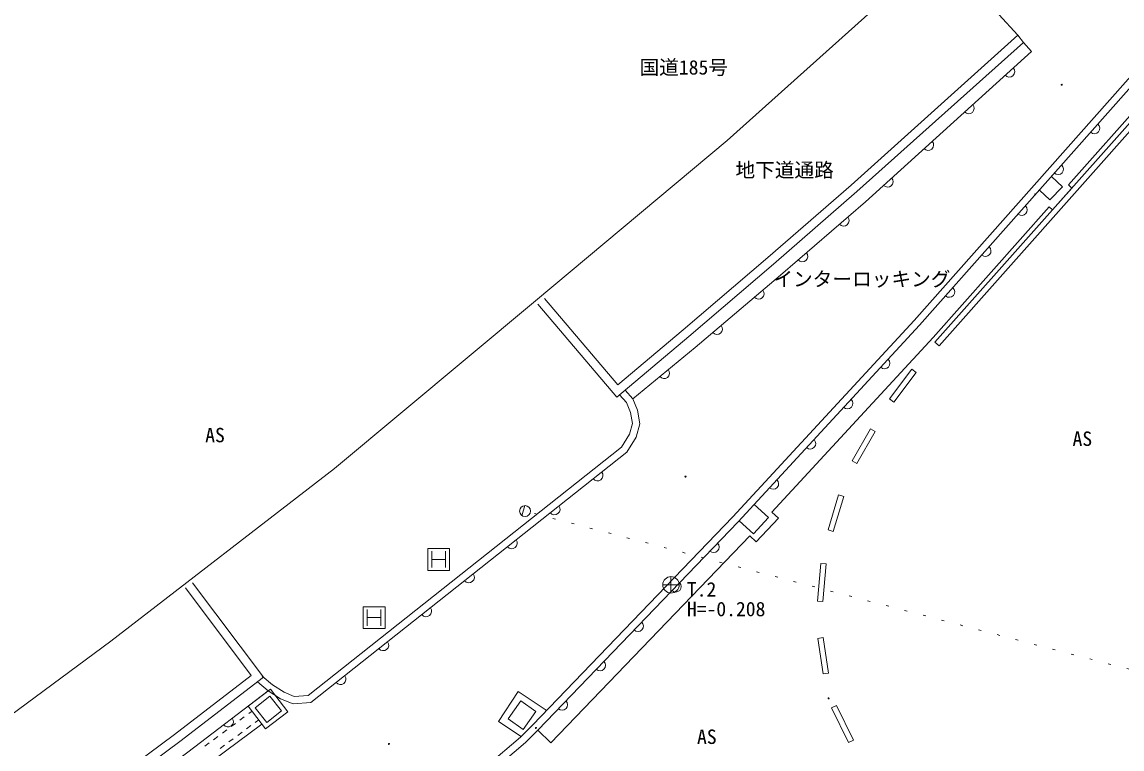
# Model space of a CAD drawing. Units: millimetres on the paper, with parts at other scales. Extents: x -4217 to 649, y -3995 to 278.
# Drawn here: x -327.4 to -226.8, y -686.9 to -620.4 of the extents above; entities that cross this region are included whole.
import ezdxf
from ezdxf.enums import TextEntityAlignment as Align

# ---------------------------------------------------------------- set-up
doc = ezdxf.new("R2010")
doc.units = ezdxf.units.MM
doc.linetypes.add('DOTTED', pattern=[1.75, 0.25, -1.5])
for name, color, linetype, lineweight in [('0-1_S-BGD', 134, 'Continuous', 18), ('0-3_S-BMK-SRVR', 2, 'Continuous', 18), ('0-9_標高点', 134, 'Continuous', 18), ('0-C_S-BGD', 134, 'Continuous', 18), ('0-E_S-BGD', 134, 'Continuous', 18), ('0-F_S-BGD', 134, 'Continuous', 18), ('1-1_S-BGD', 134, 'Continuous', 18)]:
    doc.layers.add(name, color=color, linetype=linetype, lineweight=lineweight)
doc.styles.add('ＭＳ ゴシック', font='')
doc.styles.get('ＭＳ ゴシック').set_extended_font_data('MS Gothic')

msp = doc.modelspace()

# ---------------------------------------------------------------- linework, layer by layer
at = {"layer": '0-1_S-BGD'}
for p, q in [((-191.982, -590.559), (-231.68, -635.324)), ((-243.89, -649.701), (-208.697, -610.101)), ((-243.517, -650.033), (-208.323, -610.433)), ((-233.228, -634.558), (-232.234, -635.514)), ((-231.68, -635.324), (-231.36, -635.611)), ((-234.697, -636.215), (-234.77, -636.15)), ((-243.89, -649.701), (-243.517, -650.033)), ((-248.047, -654.904), (-246.01, -652.171)), ((-247.646, -655.203), (-245.609, -652.47)), ((-246.01, -652.171), (-245.609, -652.47)), ((-248.047, -654.904), (-247.646, -655.203)), ((-251.464, -660.557), (-249.784, -657.634)), ((-251.03, -660.807), (-249.35, -657.883)), ((-249.784, -657.634), (-249.35, -657.883)), ((-251.464, -660.557), (-251.03, -660.807)), ((-253.67, -666.871), (-252.717, -663.671)), ((-253.191, -667.014), (-252.238, -663.814)), ((-252.717, -663.671), (-252.238, -663.814)), ((-260.434, -664.544), (-259.127, -665.737)), ((-258.809, -665.242), (-258.204, -665.814)), ((-253.67, -666.871), (-253.191, -667.014)), ((-260.827, -667.419), (-279.029, -686.349)), ((-254.63, -673.377), (-254.337, -669.947)), ((-254.337, -669.947), (-253.839, -669.99)), ((-254.132, -673.42), (-253.839, -669.99)), ((-254.63, -673.377), (-254.132, -673.42)), ((-254.6, -676.794), (-254.106, -676.721)), ((-254.12, -680.051), (-254.6, -676.794)), ((-253.626, -679.978), (-254.106, -676.721)), ((-254.12, -680.051), (-253.626, -679.978)), ((-252.895, -682.934), (-253.344, -683.154)), ((-251.797, -686.311), (-253.344, -683.154)), ((-251.348, -686.091), (-252.895, -682.934)), ((-279.45, -683.357), (-279.586, -683.562)), ((-280.23, -685.194), (-279.029, -686.349)), ((-251.797, -686.311), (-251.348, -686.091))]:
    msp.add_line(p, q, dxfattribs=at)
for points in [[(-146.876, -533.852), (-148.149, -537.255), (-150.808, -540.612), (-245.791, -647.72), (-262.382, -665.67), (-280.711, -684.732)], [(-211.347, -583.624), (-230.907, -602.334), (-240.69, -611.374), (-262.89, -631.264), (-280.447, -645.917), (-298.834, -661.274), (-319.27, -677.061), (-340.787, -692.927), (-362.747, -708.284), (-390.434, -726.771), (-401.5, -734.254), (-446.65, -762.577)], [(-243.264, -614.047), (-236.32, -621.621), (-235.784, -622.291), (-235.067, -623.134)], [(-236.32, -621.621), (-251.556, -635.338), (-259.189, -641.974)], [(-235.784, -622.291), (-251.027, -635.937), (-258.664, -642.577)], [(-232.234, -635.514), (-233.377, -636.704), (-234.324, -635.794)], [(-231.36, -635.611), (-233.147, -637.604), (-233.456, -637.327)], [(-233.456, -637.327), (-244.061, -649.286), (-258.809, -665.242)], [(-259.182, -641.968), (-266.931, -648.568), (-272.892, -653.614), (-279.611, -645.716)], [(-258.664, -642.577), (-266.414, -649.177), (-272.984, -654.741), (-280.22, -646.234)], [(-305.437, -680.25), (-304.495, -681.055), (-303.435, -681.718), (-302.497, -682.116), (-301.226, -682.013), (-272.578, -659.306), (-271.834, -658.117), (-271.569, -657.144), (-271.742, -656.126), (-272.109, -655.238), (-272.746, -654.53)], [(-259.127, -665.737), (-260.494, -667.234), (-261.809, -666.033)], [(-258.204, -665.814), (-260.244, -667.971), (-260.827, -667.419)], [(-311.82, -671.707), (-305.32, -680.347), (-312.98, -686.234), (-321.047, -692.221), (-337.617, -704.267), (-354.527, -716.284), (-372.604, -728.341), (-381.78, -734.367)], [(-312.46, -672.188), (-306.436, -680.196), (-313.462, -685.596), (-321.521, -691.576), (-338.084, -703.618), (-354.981, -715.625), (-373.045, -727.674), (-382.219, -733.699)], [(-281.735, -685.756), (-283.807, -684.383), (-282.007, -681.664), (-279.45, -683.357)], [(-305.457, -684.641), (-312.104, -689.587), (-319.28, -695.017), (-335.807, -707.024), (-353.027, -719.131), (-370.77, -731.207), (-380.081, -737.372)], [(-280.702, -684.723), (-281.799, -685.82), (-284.895, -688.455), (-288.321, -691.427), (-287.884, -691.931)], [(-280.23, -685.194), (-281.347, -686.311), (-284.46, -688.961), (-287.884, -691.931)]]:
    msp.add_lwpolyline(points, dxfattribs=at)
for points in [[(-305.127, -685.054), (-306.71, -682.99), (-304.68, -681.433), (-303.097, -683.497)], [(-306.07, -683.154), (-304.735, -682.089), (-303.672, -683.422), (-305.007, -684.487)], [(-282.93, -684.154), (-281.773, -682.51), (-280.39, -683.483), (-281.547, -685.127)]]:
    msp.add_lwpolyline(points, close=True, dxfattribs=at)
msp.add_circle((-281.387, -665.157), 0.5, dxfattribs=at)
at = {"layer": '0-3_S-BMK-SRVR'}
for p, q in [((-268.037, -671.151), (-268.037, -672.651)), ((-267.287, -671.901), (-268.787, -671.901))]:
    msp.add_line(p, q, dxfattribs=at)
msp.add_circle((-268.037, -671.901), 0.75, dxfattribs=at)
at = {"layer": '0-9_標高点'}
for centre, radius in [((-232.297, -626.171), 0.05), ((-232.297, -626.171), 0.0333), ((-266.71, -662.004), 0.05), ((-266.71, -662.004), 0.0333), ((-253.62, -682.281), 0.05), ((-253.62, -682.281), 0.0333), ((-280.394, -684.987), 0.05), ((-280.394, -684.987), 0.0333), ((-293.834, -686.444), 0.05), ((-293.834, -686.444), 0.0333)]:
    msp.add_circle(centre, radius, dxfattribs=at)
at = {"layer": '0-C_S-BGD'}
msp.add_line((-281.675, -665.599), (-281.422, -664.632), dxfattribs=at)
at = {"layer": '0-C_S-BGD', "linetype": 'DOTTED'}
msp.add_line((-160.081, -696.894), (-281.548, -665.115), dxfattribs=at)
at = {"layer": '0-E_S-BGD'}
for p, q in [((-289.912, -668.827), (-289.912, -670.327)), ((-288.662, -668.827), (-288.662, -670.327)), ((-289.912, -669.577), (-288.662, -669.577)), ((-295.822, -674.147), (-295.822, -675.647)), ((-294.572, -674.147), (-294.572, -675.647)), ((-295.822, -674.897), (-294.572, -674.897))]:
    msp.add_line(p, q, dxfattribs=at)
for points in [[(-290.287, -670.577), (-290.287, -668.577), (-288.287, -668.577), (-288.287, -670.577)], [(-296.197, -675.897), (-296.197, -673.897), (-294.197, -673.897), (-294.197, -675.897)]]:
    msp.add_lwpolyline(points, close=True, dxfattribs=at)
at = {"layer": '0-F_S-BGD'}
for points in [[(-280.23, -685.194), (-261.897, -666.127), (-245.297, -648.167), (-150.297, -541.041), (-147.557, -537.581), (-146.217, -533.754)], [(-258.007, -643.577), (-250.247, -636.871), (-235.067, -623.134)], [(-271.537, -654.877), (-265.824, -650.201), (-258.007, -643.577)], [(-305.87, -680.757), (-304.89, -681.594), (-303.744, -682.311), (-302.607, -682.794), (-300.97, -682.661), (-272.074, -659.757), (-271.217, -658.387), (-270.887, -657.177), (-271.097, -655.941), (-271.537, -654.877), (-272.232, -654.104)], [(-381.78, -734.367), (-381.04, -735.481), (-372.284, -729.821), (-353.63, -717.231), (-336.93, -705.351), (-320.444, -693.327), (-312.237, -687.191), (-304.89, -681.594)]]:
    msp.add_lwpolyline(points, dxfattribs=at)
for centre, start, end in [((-237.096, -624.97), 222.14254, 42.14254), ((-240.803, -628.325), 222.14254, 42.14254), ((-229.313, -630.143), 228.43337, 48.43337), ((-244.511, -631.68), 222.14254, 42.14254), ((-232.63, -633.884), 228.43337, 48.43337), ((-248.218, -635.035), 222.14254, 42.14254), ((-235.948, -637.625), 228.43337, 48.43337), ((-252.236, -638.589), 220.83558, 40.83558), ((-256.018, -641.859), 220.83558, 40.83558), ((-239.265, -641.366), 228.43337, 48.43337), ((-260.008, -645.273), 220.27577, 40.27577), ((-242.583, -645.107), 228.43337, 48.43337), ((-263.823, -648.505), 220.27577, 40.27577), ((-248.506, -651.64), 227.25353, 47.25353), ((-268.68, -652.539), 219.30215, 39.30215), ((-251.9, -655.312), 227.25353, 47.25353), ((-255.294, -658.983), 227.25353, 47.25353), ((-274.767, -661.892), 218.40014, 38.40014), ((-258.688, -662.655), 227.25353, 47.25353), ((-278.685, -664.998), 218.40014, 38.40014), ((-282.604, -668.103), 218.40014, 38.40014), ((-264.133, -668.452), 226.1233, 46.1233), ((-286.522, -671.209), 218.40014, 38.40014), ((-267.598, -672.057), 226.1233, 46.1233), ((-290.44, -674.315), 218.40014, 38.40014), ((-271.064, -675.661), 226.1233, 46.1233), ((-294.359, -677.421), 218.40014, 38.40014), ((-274.529, -679.265), 226.1233, 46.1233), ((-298.277, -680.526), 218.40014, 38.40014), ((-277.995, -682.869), 226.1233, 46.1233), ((-308.564, -684.392), 217.30003, 37.30003)]:
    msp.add_arc(centre, 0.5, start, end, dxfattribs=at)
at = {"layer": '1-1_S-BGD'}
for p, q in [((-307.071, -683.972), (-307.472, -684.271)), ((-306.353, -683.437), (-306.67, -683.674)), ((-305.756, -684.24), (-306.071, -684.475)), ((-308.675, -685.166), (-309.077, -685.465)), ((-307.873, -684.569), (-308.274, -684.868)), ((-306.472, -684.773), (-306.874, -685.072)), ((-309.478, -685.763), (-309.879, -686.062)), ((-308.077, -685.967), (-308.478, -686.266)), ((-307.275, -685.37), (-307.676, -685.669)), ((-310.28, -686.36), (-310.681, -686.659)), ((-308.879, -686.564), (-309.28, -686.863))]:
    msp.add_line(p, q, dxfattribs=at)

# ---------------------------------------------------------------- texts
at = {"layer": '0-1_S-BGD', "style": 'ＭＳ ゴシック'}
for s, p in [('国道185号', (-270.917, -625.635)), ('地下道通路', (-262.142, -635.022)), ('インターロッキング', (-258.677, -644.993)), ('AS', (-310.648, -659.26)), ('AS', (-231.306, -659.593)), ('AS', (-265.658, -686.846))]:
    msp.add_text(s, height=1.32, dxfattribs=at).set_placement(p, align=Align.BOTTOM_LEFT)
at = {"layer": '0-3_S-BMK-SRVR', "style": 'ＭＳ ゴシック'}
for s, p in [('T.2', (-266.584, -673.368)), ('H=-0.208', (-266.584, -675.168))]:
    msp.add_text(s, height=1.32, dxfattribs=at).set_placement(p, align=Align.BOTTOM_LEFT)

doc.saveas('drawing.dxf')
